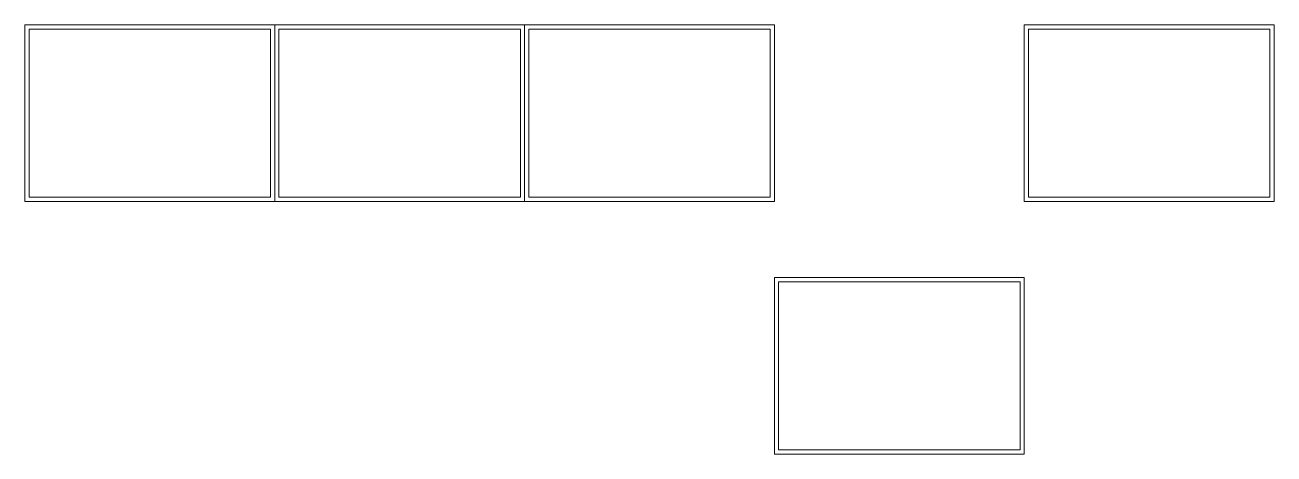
# Paper-space layout 'Layout1' of a CAD drawing. Header units: centimetres. Extents: x 22 to 1507, y -293 to 217.
import ezdxf

# ---------------------------------------------------------------- set-up
doc = ezdxf.new("R2010")
doc.units = ezdxf.units.CM
doc.header["$LTSCALE"] = 5
doc.layers.add('A_WYMIAROWANIE', color=8, linetype='Continuous', lineweight=0)

psp = doc.layouts.get("Layout1")

# ---------------------------------------------------------------- linework, layer by layer
at = {"layer": 'A_WYMIAROWANIE'}
for points in [[(21.6, 7.4), (318.6, 7.4), (318.6, 217.4), (21.6, 217.4)], [(26.6, 12.4), (313.6, 12.4), (313.6, 212.4), (26.6, 212.4)], [(318.6, 7.4), (615.6, 7.4), (615.6, 217.4), (318.6, 217.4)], [(323.6, 12.4), (610.6, 12.4), (610.6, 212.4), (323.6, 212.4)], [(615.6, 7.4), (912.6, 7.4), (912.6, 217.4), (615.6, 217.4)], [(620.6, 12.4), (907.6, 12.4), (907.6, 212.4), (620.6, 212.4)], [(1209.6, 7.4), (1506.6, 7.4), (1506.6, 217.4), (1209.6, 217.4)], [(1214.6, 12.4), (1501.6, 12.4), (1501.6, 212.4), (1214.6, 212.4)], [(912.6, -293.3), (1209.6, -293.3), (1209.6, -83.3), (912.6, -83.3)], [(917.6, -288.3), (1204.6, -288.3), (1204.6, -88.3), (917.6, -88.3)]]:
    psp.add_lwpolyline(points, close=True, dxfattribs=at)

# ---------------------------------------------------------------- viewports
at = {"layer": 'A_WYMIAROWANIE', "view_twist_angle": 90}
psp.add_viewport(center=(170.1, 112.4), size=(287, 200), view_center_point=(3552.4, 36926.7), view_height=3999.9999, dxfattribs=at)
for center, view_center_point, view_height, status in [((467.1, 112.4), (3552.4, 36926.7), 3999.9999, 3), ((764.1, 112.4), (23456.47, 36939.95), 3999.9999, 4), ((1358.1, 112.4), (-18722.4, 36953.46), 3999.9998, 5), ((1061.1, -188.3), (-2006.04, 36315.93), 4000.0001, 6)]:
    psp.add_viewport(center=center, size=(287, 200), view_center_point=view_center_point, view_height=view_height, status=status, dxfattribs=at)

doc.saveas('drawing.dxf')
